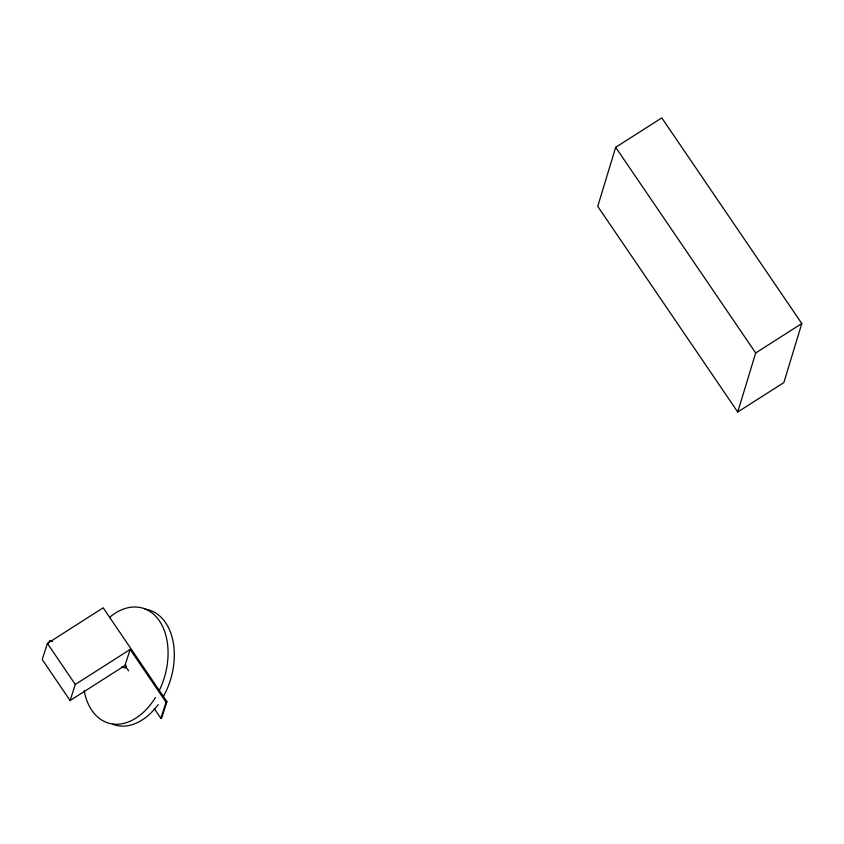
<?xml version="1.0" encoding="UTF-8"?>
<svg xmlns="http://www.w3.org/2000/svg" width="844" height="844" viewBox="0 0 844 844"><rect width="100%" height="100%" fill="white"/><g stroke="black" fill="none" stroke-linecap="round" stroke-linejoin="round"><path stroke-width="1.27" d="M615.687 147.32L597.742 206.369L737.74 412.009L783.865 382.575L801.8 323.537L661.801 117.886L615.687 147.32L755.686 352.971L737.74 412.009M154.252 708.612L160.845 718.307L161.753 717.738L166.943 701.702L103.179 607.817L47.412 643.423L42.2 659.491L70.084 700.541L125.861 664.945M70.084 700.541L75.295 684.473L130.166 649.447L166.046 702.282L160.845 718.307M124.965 665.483L130.166 649.447M47.897 643.909L49.944 640.501L52.486 641.05M126.537 666.338L125.503 668.047L121.758 666.929M166.046 702.282L166.943 701.702M755.686 352.971L801.8 323.537M49.944 640.501L52.307 641.429M125.693 666.56L128.626 670.874M47.412 643.423L75.295 684.473M109.425 617.502A59.977 40.533 -73.4 0 1 159.41 620.91A59.977 40.533 -73.4 0 1 159.115 690.846M155.433 697.513A59.977 40.533 -73.4 0 1 113.74 724.12A59.977 40.533 -73.4 0 1 84.221 690.708M145.221 609.168A59.977 40.533 -73.4 0 1 163.599 696.11M158.208 704.571A59.977 40.533 -73.4 0 1 112.822 724.321"/></g></svg>
